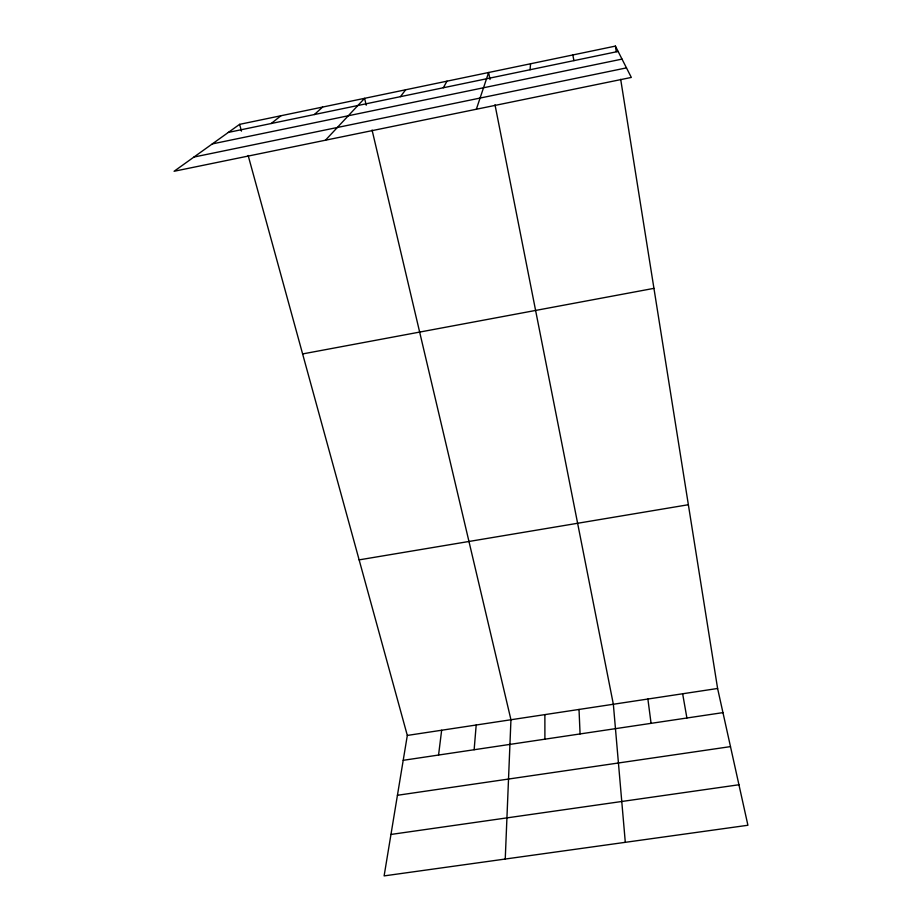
<?xml version="1.0" encoding="UTF-8"?>
<svg xmlns="http://www.w3.org/2000/svg" width="922" height="922" viewBox="0 0 922 922"><rect width="100%" height="100%" fill="white"/><g stroke="black" fill="none" stroke-linecap="round" stroke-linejoin="round"><path stroke-width="1.38" d="M505.244 859.039L510.949 719.748L372.062 130.014M474.139 749.736L476.19 725.003M530.058 69.738L530.576 63.768M438.561 755.037L441.65 730.236M248.145 155.461L407.317 735.433L384.117 875.9L747.915 825.259L717.604 688.48L620.679 79.304M476.34 109.245L488.625 72.504L490.008 79.511M443.321 87.751L446.986 81.171M400.448 96.66L405.645 89.78M325.443 140.213L364.605 98.32L366.218 105.212M314.379 114.535L322.619 107.067M271.206 123.513L280.956 115.746M239.605 124.355L174.085 171.273L631.328 77.436L615.4 46.1L239.605 124.355L241.46 131.12M228.356 132.411L618.12 51.448M212.291 143.913L622.016 59.1M193.943 157.051L626.476 67.882M302.612 353.933L653.94 288.356M359.131 559.873L688.365 504.726M407.317 735.433L717.604 688.48M403.202 760.316L722.952 712.625M397.428 795.283L730.489 746.613M390.963 834.445L738.937 784.76M494.999 104.774L613.349 704.258L625.3 842.328M572.827 54.963L573.922 60.633M682.649 693.77L686.902 717.996M615.4 46.1L616.276 51.632M647.889 699.026L651.07 723.344M579.016 709.444L580.076 733.935M544.879 714.619L544.902 739.179"/></g></svg>
